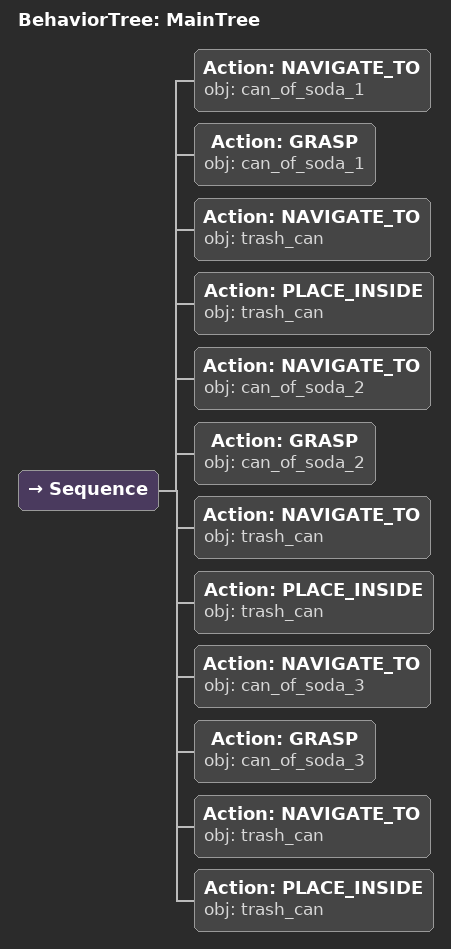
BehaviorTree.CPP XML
<root main_tree_to_execute="MainTree">
  <BehaviorTree ID="MainTree">
    <Sequence>
      <!-- Navigate to can_of_soda_1 -->
      <Action ID="NAVIGATE_TO" obj="can_of_soda_1" />
      <!-- Grasp can_of_soda_1 -->
      <Action ID="GRASP" obj="can_of_soda_1" />
      <!-- Navigate to trash_can -->
      <Action ID="NAVIGATE_TO" obj="trash_can" />
      <!-- Place inside trash_can -->
      <Action ID="PLACE_INSIDE" obj="trash_can" />
      <!-- Navigate to can_of_soda_2 -->
      <Action ID="NAVIGATE_TO" obj="can_of_soda_2" />
      <!-- Grasp can_of_soda_2 -->
      <Action ID="GRASP" obj="can_of_soda_2" />
      <!-- Navigate to trash_can -->
      <Action ID="NAVIGATE_TO" obj="trash_can" />
      <!-- Place inside trash_can -->
      <Action ID="PLACE_INSIDE" obj="trash_can" />
      <!-- Navigate to can_of_soda_3 -->
      <Action ID="NAVIGATE_TO" obj="can_of_soda_3" />
      <!-- Grasp can_of_soda_3 -->
      <Action ID="GRASP" obj="can_of_soda_3" />
      <!-- Navigate to trash_can -->
      <Action ID="NAVIGATE_TO" obj="trash_can" />
      <!-- Place inside trash_can -->
      <Action ID="PLACE_INSIDE" obj="trash_can" />
    </Sequence>
  </BehaviorTree>
</root>
